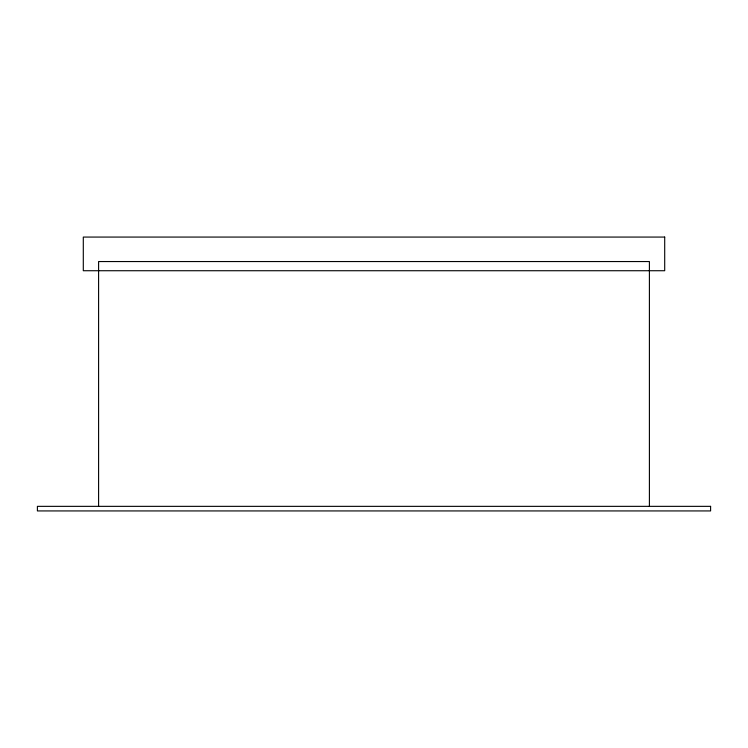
<?xml version="1.0" encoding="UTF-8"?>
<svg xmlns="http://www.w3.org/2000/svg" width="748" height="748" viewBox="0 0 748 748"><rect width="100%" height="100%" fill="white"/><g stroke="black" fill="none" stroke-linecap="round" stroke-linejoin="round"><path stroke-width="1.12" d="M649.404 506.349L649.404 261.548L98.596 261.548L98.596 506.349M664.701 237.069L83.299 237.069L83.299 270.729L664.701 270.729L664.701 237.069M710.6 506.349L37.4 506.349L37.4 510.931L710.6 510.931L710.6 506.349"/></g></svg>
